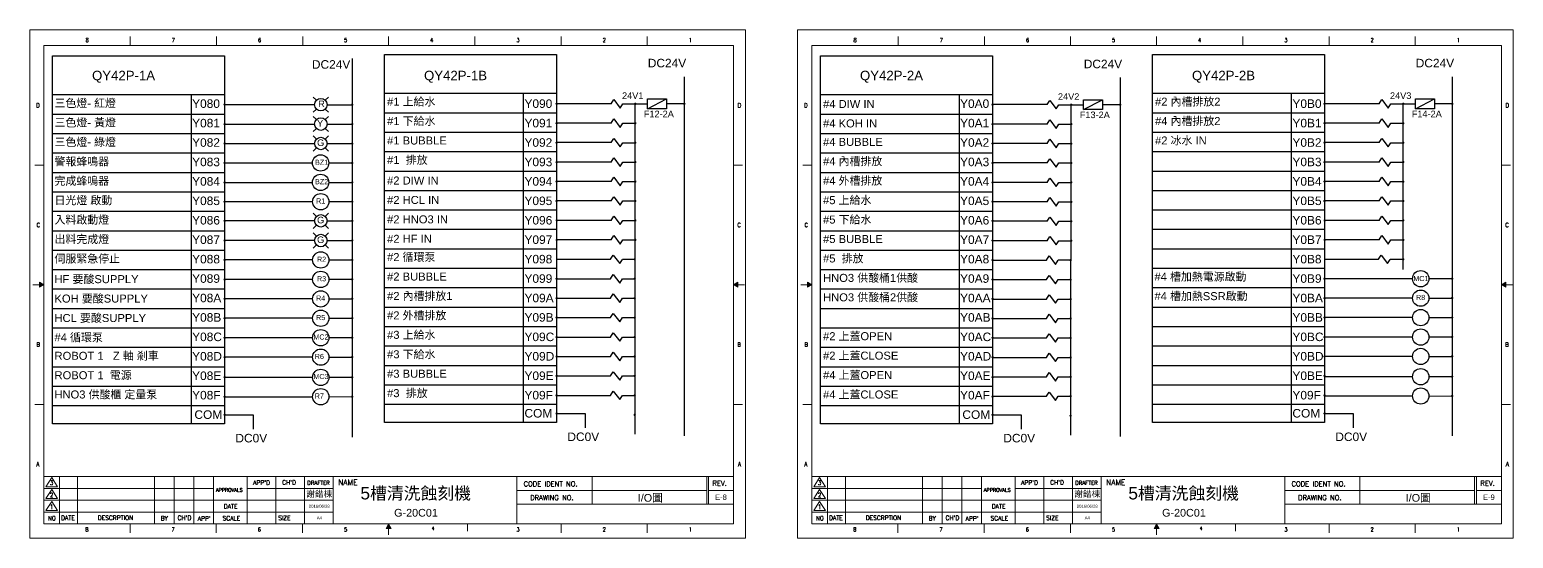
# Model space of a CAD drawing. Header units: millimetres. Extents: x 2150 to 6100, y 1229 to 2029.
# Drawn here: x 4142 to 5104, y 1230 to 1560 of the extents above; entities that cross this region are included whole.
import ezdxf
from ezdxf.enums import TextEntityAlignment as Align

# ---------------------------------------------------------------- set-up
doc = ezdxf.new("R2010")
doc.units = ezdxf.units.MM
for name, color, linetype in [('block', 6, 'Continuous'), ('blue', 5, 'Continuous'), ('DIM', 3, 'Continuous'), ('FRAME', 7, 'Continuous'), ('LINE', 1, 'Continuous'), ('TEXT', 4, 'Continuous')]:
    doc.layers.add(name, color=color, linetype=linetype)
doc.styles.add('MICTEXT-ROD', font='romand.shx', dxfattribs={"bigfont": 'bigfont.shx'})
doc.styles.add('MICTEXT-ROS', font='romans.shx', dxfattribs={"bigfont": 'bigfont.shx'})
doc.styles.get("Standard").update_dxf_attribs({"font": 'ARIAL.TTF'})
doc.styles.add('STYLE2', font='romand.shx')

# ---------------------------------------------------------------- blocks, each defined once
blk = doc.blocks.new('圖框A4')
at = {"layer": 'FRAME', "color": 7, "lineweight": 5}
for p, q in [((43.25, 1212.46), (490.46, 1212.46)), ((43.25, 902.31), (43.25, 1212.46)), ((99.29, 1212.46), (99.29, 1218.27)), ((155.2, 1212.46), (155.2, 1218.27)), ((211.1, 1212.46), (211.1, 1218.27)), ((266.85, 1212.46), (266.85, 1218.27)), ((322.76, 1212.46), (322.76, 1218.27)), ((378.66, 1212.46), (378.66, 1218.27)), ((434.56, 1212.46), (434.56, 1218.27)), ((490.46, 1212.46), (490.46, 1212.46)), ((43.25, 1134.92), (37.44, 1134.92)), ((490.46, 1134.92), (496.27, 1134.92)), ((40.39, 1059.03), (40.39, 1055.74)), ((43.25, 1057.39), (40.39, 1059.03)), ((490.46, 1057.39), (493.32, 1059.03)), ((493.32, 1059.03), (493.32, 1055.74)), ((43.25, 1057.39), (36.09, 1057.39)), ((40.39, 1055.74), (43.25, 1057.39)), ((493.32, 1055.74), (490.46, 1057.39)), ((490.46, 1057.39), (497.61, 1057.39)), ((43.25, 979.85), (37.44, 979.85)), ((490.46, 979.85), (496.27, 979.85)), ((44.53, 926.47), (48.37, 932.34)), ((44.53, 926.47), (52.21, 926.47)), ((44.53, 918.78), (48.37, 924.66)), ((48.37, 932.34), (52.21, 926.47)), ((48.37, 924.66), (52.21, 918.78)), ((44.53, 918.78), (52.21, 918.78)), ((44.53, 911.1), (48.37, 916.97)), ((48.37, 916.97), (52.21, 911.1)), ((44.53, 911.1), (52.21, 911.1)), ((99.15, 902.31), (99.15, 896.5)), ((155.05, 902.31), (155.05, 896.5)), ((210.95, 902.31), (210.95, 896.5)), ((266.85, 902.31), (265.2, 899.46)), ((265.2, 899.46), (268.5, 899.46)), ((266.85, 902.31), (266.85, 895.16)), ((268.5, 899.46), (266.85, 902.31)), ((318.07, 902.31), (318.07, 897.67)), ((378.66, 902.31), (378.66, 896.5)), ((434.56, 902.31), (434.56, 896.5))]:
    blk.add_line(p, q, dxfattribs=at)
at = {"layer": 'FRAME', "lineweight": 5}
for p, q in [((490.46, 1212.46), (490.46, 902.31)), ((490.46, 933.05), (43.25, 933.05)), ((153.38, 925.36), (43.25, 925.36)), ((53.49, 902.31), (53.49, 933.05)), ((65.11, 902.31), (65.11, 933.05)), ((114.96, 902.31), (114.96, 933.05)), ((127.77, 902.31), (127.77, 933.05)), ((140.58, 902.31), (140.58, 933.05)), ((153.38, 902.31), (153.38, 933.05)), ((175.15, 902.31), (175.15, 933.05)), ((230.86, 925.36), (175.15, 925.36)), ((193.72, 902.31), (193.72, 933.05)), ((212.29, 902.31), (212.29, 933.05)), ((230.86, 902.31), (230.86, 933.05)), ((349.91, 933.05), (349.91, 902.31)), ((473.04, 924.08), (349.91, 924.08)), ((398.7, 933.05), (398.7, 915.12)), ((473.04, 933.05), (473.04, 915.12)), ((474.2, 933.05), (474.2, 915.12)), ((490.46, 924.08), (474.2, 924.08)), ((230.86, 917.68), (43.25, 917.68)), ((490.46, 915.12), (349.91, 915.12)), ((230.86, 910), (43.25, 910)), ((490.46, 902.31), (43.25, 902.31))]:
    blk.add_line(p, q, dxfattribs=at)
at = {"layer": 'FRAME', "color": 7, "lineweight": 5}
for points in [[(40.39, 1059.03), (40.39, 1055.74), (43.25, 1057.39)], [(493.32, 1059.03), (493.32, 1055.74), (490.46, 1057.39)], [(268.5, 899.46), (266.85, 902.31), (265.2, 899.46)]]:
    blk.add_solid(points, dxfattribs=at)
at = {"layer": 'LINE', "color": 0, "lineweight": 0}
for p, q in [((34.08, 1222.77), (498.14, 1222.77)), ((34.08, 893), (34.08, 1222.77)), ((498.14, 1222.77), (498.14, 893)), ((498.14, 893), (34.08, 893))]:
    blk.add_line(p, q, dxfattribs=at)
at = {"color": 3, "lineweight": 5}
blk.add_text('A4', height=1.936, dxfattribs=at).set_placement((220.25, 905.31))
at = {"layer": 'DIM', "color": 0, "lineweight": 5}
for tag, height, p in [('C', 2.9, (284.37, 922.35)), ('A', 2.9, (436.35, 928.74)), ('K', 1.94, (184.48, 913.83)), ('J', 1.94, (184.48, 921.48)), ('G', 1.94, (202.97, 921.48)), ('H', 1.94, (202.97, 913.83)), ('E', 1.94, (221.84, 921.96)), ('F', 1.94, (221.84, 913.83)), ('B', 2.9, (436.45, 919.25)), ('L', 1.94, (482.33, 919.64)), ('D', 2.9, (284.57, 909.57))]:
    blk.add_attdef(tag, text='', height=height, dxfattribs=at).set_placement(p, align=Align.MIDDLE)
at = {"layer": 'FRAME', "color": 7, "lineweight": 5, "style": 'MICTEXT-ROD', "width": 0.9}
for s, height, p in [('8', 2.67, (71.34, 1216.03)), ('7', 2.67, (127.25, 1216.03)), ('6', 2.67, (183.15, 1216.03)), ('5', 2.67, (238.9, 1216.03)), ('4', 2.67, (294.8, 1216.03)), ('3', 2.67, (350.71, 1216.03)), ('2', 2.67, (406.61, 1216.03)), ('1', 2.67, (462.51, 1216.03)), ('D', 2.85, (39.44, 1173.69)), ('D', 2.85, (494.27, 1173.69)), ('C', 2.67, (39.67, 1096.15)), ('C', 2.67, (494.04, 1096.15)), ('B', 2.67, (39.67, 1018.62)), ('B', 2.67, (494.04, 1018.62)), ('A', 2.85, (39.44, 941.08)), ('A', 2.85, (494.27, 941.08)), ('8', 2.67, (71.2, 898.74)), ('7', 2.67, (127.1, 898.74)), ('6', 2.67, (183, 898.74)), ('5', 2.67, (238.9, 898.74)), ('4', 2.14, (295.71, 899.45)), ('3', 2.67, (350.71, 898.74)), ('2', 2.67, (406.61, 898.74)), ('1', 2.67, (462.51, 898.74))]:
    blk.add_text(s, height=height, dxfattribs=at).set_placement(p, align=Align.MIDDLE)
at = {"layer": 'FRAME', "color": 7, "lineweight": 5, "style": 'MICTEXT-ROS', "width": 0.9}
for s, height, p in [('3', 2.82, (47.24, 927.57)), ('2', 2.82, (47.24, 919.68)), ('1', 2.82, (47.24, 912)), ('NO', 2.817, (46.1, 904.64))]:
    blk.add_text(s, height=height, dxfattribs=at).set_placement(p)
at = {"layer": 'FRAME', "color": 7, "lineweight": 5}
for s, height, style, p in [('APPROVALS', 2.305, 'STYLE2', (154.8, 923.16)), ("APP'D", 2.817, 'STYLE2', (178.93, 927.72)), ("CH'D", 2.817, 'STYLE2', (197.8, 927.8)), ('DRAFTER', 2.536, 'STYLE2', (214.1, 927.69)), ('NAME', 3.522, 'STYLE2', (234.12, 927.53)), ('CODE IDENT NO.', 3.2017, 'STYLE2', (354.35, 926.7)), ('REV.', 3.202, 'MICTEXT-ROS', (476.78, 927.13)), ('DATE', 2.817, 'STYLE2', (159.94, 912.36)), ('DRAWING NO.', 3.2017, 'STYLE2', (358.62, 917.77)), ('DATE', 2.817, 'STYLE2', (54.43, 904.87)), ('DESCRPTION', 2.817, 'STYLE2', (78.21, 904.88)), ('BY', 2.817, 'STYLE2', (119.03, 904.6)), ("CH'D", 2.817, 'STYLE2', (129.95, 904.87)), ("APP'", 2.817, 'STYLE2', (143.01, 904.42)), ('SCALE', 2.817, 'STYLE2', (159.13, 904.65)), ('SIZE', 2.817, 'STYLE2', (195.24, 904.84))]:
    blk.add_text(s, height=height, dxfattribs=dict(at, style=style)).set_placement(p)

msp = doc.modelspace()

# ---------------------------------------------------------------- linework, layer by layer
for p, q in [((4519.15, 1511.59), (4483.74, 1511.59)), ((4534.76, 1410.33), (4534.76, 1511.57)), ((4566.55, 1511.58), (4554.99, 1511.58)), ((4801.82, 1511.02), (4766.41, 1511.02)), ((4817.43, 1409.76), (4817.43, 1511)), ((4849.23, 1511.01), (4837.66, 1511.01)), ((5017.08, 1511.59), (4981.68, 1511.59)), ((5032.69, 1404.25), (5032.69, 1511.57)), ((5064.49, 1511.58), (5052.92, 1511.58)), ((4519.15, 1498.99), (4483.74, 1498.99)), ((4801.82, 1498.42), (4766.41, 1498.42)), ((5017.08, 1498.99), (4981.68, 1498.99)), ((4519.15, 1486.39), (4483.74, 1486.39)), ((4801.82, 1485.82), (4766.41, 1485.82)), ((5017.08, 1486.39), (4981.68, 1486.39)), ((4519.15, 1473.79), (4483.74, 1473.79)), ((4801.82, 1473.22), (4766.41, 1473.22)), ((5017.08, 1473.79), (4981.68, 1473.79)), ((4519.15, 1461.19), (4483.74, 1461.19)), ((4801.82, 1460.62), (4766.41, 1460.62)), ((5017.08, 1461.19), (4981.68, 1461.19)), ((4519.15, 1448.59), (4483.74, 1448.59)), ((4801.82, 1448.02), (4766.41, 1448.02)), ((5017.08, 1448.59), (4981.68, 1448.59)), ((4334.91, 1435.69), (4351.22, 1435.69)), ((4519.15, 1435.99), (4483.74, 1435.99)), ((4801.82, 1435.42), (4766.41, 1435.42)), ((5017.08, 1435.99), (4981.68, 1435.99)), ((4519.15, 1423.39), (4483.74, 1423.39)), ((4801.82, 1422.82), (4766.41, 1422.82)), ((5017.08, 1423.39), (4981.68, 1423.39)), ((4534.35, 1410.73), (4526.35, 1410.73)), ((4534.35, 1410.73), (4534.35, 1297.33)), ((4817.02, 1410.16), (4809.02, 1410.16)), ((4817.02, 1410.16), (4817.02, 1296.76)), ((5032.69, 1410.73), (5024.28, 1410.73))]:
    msp.add_line(p, q)
at = {"linetype": 'ByBlock', "ltscale": 2.5}
for p, q in [((4542.76, 1508.36), (4554.99, 1514.79)), ((4825.43, 1507.78), (4837.66, 1514.22)), ((5040.69, 1508.36), (5052.92, 1514.79))]:
    msp.add_line(p, q, dxfattribs=at)
for points in [[(4542.76, 1514.79), (4554.99, 1514.79), (4554.99, 1508.36), (4542.76, 1508.36)], [(4825.43, 1514.22), (4837.66, 1514.22), (4837.66, 1507.78), (4825.43, 1507.78)], [(5040.69, 1514.79), (5052.92, 1514.79), (5052.92, 1508.36), (5040.69, 1508.36)]]:
    msp.add_lwpolyline(points, close=True, dxfattribs=at)
at = {"layer": 'block', "color": 7, "linetype": 'Continuous'}
for p, q in [((4325.94, 1515.92), (4327.96, 1513.89)), ((4333.72, 1513.89), (4335.74, 1515.92)), ((4325.94, 1506.11), (4327.96, 1508.14)), ((4325.94, 1503.32), (4327.96, 1501.29)), ((4333.72, 1508.14), (4335.74, 1506.11)), ((4333.72, 1501.29), (4335.74, 1503.32)), ((4325.94, 1493.51), (4327.96, 1495.54)), ((4333.72, 1495.54), (4335.74, 1493.51)), ((4325.94, 1490.72), (4327.96, 1488.69)), ((4325.94, 1480.91), (4327.96, 1482.94)), ((4333.72, 1488.69), (4335.74, 1490.72)), ((4333.72, 1482.94), (4335.74, 1480.91)), ((4325.94, 1440.6), (4327.96, 1438.57)), ((4333.72, 1438.57), (4335.74, 1440.6)), ((4325.94, 1430.79), (4327.96, 1432.81)), ((4325.94, 1427.82), (4327.96, 1425.79)), ((4333.72, 1432.81), (4335.74, 1430.79)), ((4333.72, 1425.79), (4335.74, 1427.82)), ((4325.94, 1418.01), (4327.96, 1420.03)), ((4333.72, 1420.03), (4335.74, 1418.01))]:
    msp.add_line(p, q, dxfattribs=at)
for centre, radius in [((4330.84, 1511.02), 4.07), ((4330.84, 1498.42), 4.07), ((4330.84, 1485.82), 4.07), ((4330.73, 1473.22), 5.29), ((4330.73, 1460.62), 5.29), ((4330.84, 1448.11), 5.29), ((4330.84, 1435.69), 4.07), ((4330.84, 1422.91), 4.07), ((4330.84, 1410.31), 5.29), ((4330.84, 1397.71), 5.29), ((5044.03, 1398.16), 5.29), ((4330.84, 1385.11), 5.29), ((5044.03, 1385.56), 5.29), ((4330.84, 1372.51), 5.29), ((5044.03, 1372.96), 5.29), ((4330.84, 1359.91), 5.29), ((5044.03, 1360.36), 5.29), ((4330.84, 1347.31), 5.29), ((5044.03, 1347.76), 5.29), ((4330.84, 1334.19), 5.29), ((5044.03, 1334.64), 5.29), ((4330.84, 1321.69), 5.29), ((5044.03, 1322.13), 5.29)]:
    msp.add_circle(centre, radius, dxfattribs=at)
at = {"layer": 'blue', "color": 7}
for p, q in [((4156.81, 1542.72), (4268.48, 1542.72)), ((4156.81, 1304.14), (4156.81, 1542.72)), ((4268.48, 1542.72), (4268.48, 1304.14)), ((4268.48, 1542.72), (4268.48, 1316.74)), ((4351.22, 1540.87), (4351.22, 1308.1)), ((4372.07, 1305.02), (4372.07, 1543.59)), ((4372.07, 1543.59), (4483.74, 1543.59)), ((4483.74, 1543.59), (4483.74, 1305.02)), ((4654.74, 1542.72), (4766.42, 1542.72)), ((4654.74, 1304.14), (4654.74, 1542.72)), ((4766.42, 1542.72), (4766.42, 1304.14)), ((4766.42, 1542.72), (4766.42, 1316.74)), ((4870, 1305.02), (4870, 1543.59)), ((4870, 1543.59), (4981.68, 1543.59)), ((4981.68, 1543.59), (4981.68, 1305.02)), ((4351.22, 1528.27), (4351.22, 1295.5)), ((4566.48, 1529.14), (4566.48, 1296.37)), ((4849.15, 1528.57), (4849.15, 1295.8)), ((5064.41, 1529.14), (5064.41, 1296.37)), ((4156.81, 1517.52), (4268.48, 1517.52)), ((4246.97, 1304.39), (4246.97, 1517.52)), ((4372.07, 1518.39), (4483.74, 1518.39)), ((4462.23, 1305.27), (4462.23, 1518.39)), ((4654.74, 1517.52), (4766.42, 1517.52)), ((4744.91, 1304.39), (4744.91, 1517.52)), ((4870, 1518.39), (4981.68, 1518.39)), ((4960.17, 1305.27), (4960.17, 1518.39)), ((4156.81, 1504.92), (4268.48, 1504.92)), ((4372.07, 1505.79), (4483.74, 1505.79)), ((4654.74, 1504.92), (4766.42, 1504.92)), ((4870, 1505.79), (4981.68, 1505.79)), ((4156.81, 1492.32), (4268.48, 1492.32)), ((4372.07, 1493.19), (4483.74, 1493.19)), ((4654.74, 1492.32), (4766.42, 1492.32)), ((4870, 1493.19), (4981.68, 1493.19)), ((4156.81, 1479.72), (4268.48, 1479.72)), ((4372.07, 1480.59), (4483.74, 1480.59)), ((4654.74, 1479.72), (4766.42, 1479.72)), ((4870, 1480.59), (4981.68, 1480.59)), ((4156.81, 1467.12), (4268.48, 1467.12)), ((4372.07, 1467.99), (4483.74, 1467.99)), ((4654.74, 1467.12), (4766.42, 1467.12)), ((4870, 1467.99), (4981.68, 1467.99)), ((4156.81, 1454.52), (4268.48, 1454.52)), ((4372.07, 1455.39), (4483.74, 1455.39)), ((4654.74, 1454.52), (4766.42, 1454.52)), ((4870, 1455.39), (4981.68, 1455.39)), ((4325.55, 1448.11), (4268.48, 1448.11)), ((4156.81, 1441.92), (4268.48, 1441.92)), ((4326.77, 1435.69), (4268.48, 1435.69)), ((4372.07, 1442.79), (4483.74, 1442.79)), ((4654.74, 1441.92), (4766.42, 1441.92)), ((4870, 1442.79), (4981.68, 1442.79)), ((4156.81, 1429.32), (4268.48, 1429.32)), ((4372.07, 1430.19), (4483.74, 1430.19)), ((4654.74, 1429.32), (4766.42, 1429.32)), ((4870, 1430.19), (4981.68, 1430.19)), ((4156.81, 1416.72), (4268.48, 1416.72)), ((4326.77, 1422.91), (4268.48, 1422.91)), ((4372.07, 1417.59), (4483.74, 1417.59)), ((4654.74, 1416.72), (4766.42, 1416.72)), ((4870, 1417.59), (4981.68, 1417.59)), ((4325.55, 1410.31), (4268.48, 1410.31)), ((4372.07, 1404.99), (4483.74, 1404.99)), ((4870, 1404.99), (4981.68, 1404.99)), ((4156.81, 1404.12), (4268.48, 1404.12)), ((4325.55, 1397.71), (4268.48, 1397.71)), ((4654.74, 1404.12), (4766.42, 1404.12)), ((5038.74, 1398.16), (4981.68, 1398.16)), ((4156.81, 1391.52), (4268.48, 1391.52)), ((4372.07, 1392.39), (4483.74, 1392.39)), ((4654.74, 1391.52), (4766.42, 1391.52)), ((4870, 1392.39), (4981.68, 1392.39)), ((5038.74, 1385.56), (4981.68, 1385.56)), ((4156.81, 1378.92), (4268.48, 1378.92)), ((4325.55, 1385.11), (4268.48, 1385.11)), ((4372.07, 1379.79), (4483.74, 1379.79)), ((4654.74, 1378.92), (4766.42, 1378.92)), ((4870, 1379.79), (4981.68, 1379.79)), ((4156.81, 1366.32), (4268.48, 1366.32)), ((4325.55, 1372.51), (4268.48, 1372.51)), ((4372.07, 1367.19), (4483.74, 1367.19)), ((4654.74, 1366.32), (4766.42, 1366.32)), ((4870, 1367.19), (4981.68, 1367.19)), ((5038.74, 1372.96), (4981.68, 1372.96)), ((4325.55, 1359.91), (4268.48, 1359.91)), ((5038.74, 1360.36), (4981.68, 1360.36)), ((4156.81, 1353.72), (4268.48, 1353.72)), ((4325.55, 1347.31), (4268.48, 1347.31)), ((4372.07, 1354.59), (4483.74, 1354.59)), ((4654.74, 1353.72), (4766.42, 1353.72)), ((4870, 1354.59), (4981.68, 1354.59)), ((5038.74, 1347.76), (4981.68, 1347.76)), ((4156.81, 1341.12), (4268.48, 1341.12)), ((4372.07, 1341.99), (4483.74, 1341.99)), ((4654.74, 1341.12), (4766.42, 1341.12)), ((4870, 1341.99), (4981.68, 1341.99)), ((4156.81, 1328.52), (4268.48, 1328.52)), ((4372.07, 1329.39), (4483.74, 1329.39)), ((4654.74, 1328.52), (4766.42, 1328.52)), ((4870, 1329.39), (4981.68, 1329.39)), ((4156.81, 1315.92), (4268.48, 1315.92)), ((4372.07, 1316.79), (4483.74, 1316.79)), ((4654.74, 1315.92), (4766.42, 1315.92)), ((4870, 1316.79), (4981.68, 1316.79)), ((4268.48, 1304.14), (4156.81, 1304.14)), ((4483.74, 1305.02), (4372.07, 1305.02)), ((4766.42, 1304.14), (4654.74, 1304.14)), ((4981.68, 1305.02), (4870, 1305.02))]:
    msp.add_line(p, q, dxfattribs=at)
at = {"layer": 'LINE', "color": 7}
for p, q in [((4268.48, 1511.02), (4326.77, 1511.02)), ((4334.91, 1511), (4351.22, 1511)), ((4519.15, 1511.59), (4520.87, 1514.34)), ((4519.15, 1511.59), (4520.87, 1514.34)), ((4520.87, 1514.34), (4525.03, 1508.83)), ((4520.87, 1514.34), (4525.03, 1508.83)), ((4525.03, 1508.83), (4526.75, 1511.57)), ((4525.03, 1508.83), (4526.75, 1511.57)), ((4526.75, 1511.57), (4542.76, 1511.57)), ((4801.82, 1511.02), (4803.54, 1513.76)), ((4801.82, 1511.02), (4803.54, 1513.76)), ((4803.54, 1513.76), (4807.7, 1508.25)), ((4803.54, 1513.76), (4807.7, 1508.25)), ((4807.7, 1508.25), (4809.42, 1511)), ((4807.7, 1508.25), (4809.42, 1511)), ((4809.42, 1511), (4825.43, 1511)), ((5017.08, 1511.59), (5018.8, 1514.34)), ((5017.08, 1511.59), (5018.8, 1514.34)), ((5018.8, 1514.34), (5022.96, 1508.83)), ((5018.8, 1514.34), (5022.96, 1508.83)), ((5022.96, 1508.83), (5024.68, 1511.57)), ((5022.96, 1508.83), (5024.68, 1511.57)), ((5024.68, 1511.57), (5040.69, 1511.57)), ((4519.15, 1498.99), (4520.87, 1501.74)), ((4519.15, 1498.99), (4520.87, 1501.74)), ((4520.87, 1501.74), (4525.03, 1496.23)), ((4520.87, 1501.74), (4525.03, 1496.23)), ((4801.82, 1498.42), (4803.54, 1501.16)), ((4801.82, 1498.42), (4803.54, 1501.16)), ((4803.54, 1501.16), (4807.7, 1495.65)), ((4803.54, 1501.16), (4807.7, 1495.65)), ((5017.08, 1498.99), (5018.8, 1501.74)), ((5017.08, 1498.99), (5018.8, 1501.74)), ((5018.8, 1501.74), (5022.96, 1496.23)), ((5018.8, 1501.74), (5022.96, 1496.23)), ((4268.48, 1498.42), (4326.77, 1498.42)), ((4334.91, 1498.4), (4351.22, 1498.4)), ((4525.03, 1496.23), (4526.75, 1498.97)), ((4525.03, 1496.23), (4526.75, 1498.97)), ((4526.75, 1498.97), (4534.76, 1498.97)), ((4807.7, 1495.65), (4809.42, 1498.4)), ((4807.7, 1495.65), (4809.42, 1498.4)), ((4809.42, 1498.4), (4817.43, 1498.4)), ((5022.96, 1496.23), (5024.68, 1498.97)), ((5022.96, 1496.23), (5024.68, 1498.97)), ((5024.68, 1498.97), (5032.69, 1498.97)), ((4268.48, 1485.82), (4326.77, 1485.82)), ((4334.91, 1485.8), (4351.22, 1485.8)), ((4519.15, 1486.39), (4520.87, 1489.14)), ((4519.15, 1486.39), (4520.87, 1489.14)), ((4520.87, 1489.14), (4525.03, 1483.63)), ((4520.87, 1489.14), (4525.03, 1483.63)), ((4525.03, 1483.63), (4526.75, 1486.37)), ((4525.03, 1483.63), (4526.75, 1486.37)), ((4526.75, 1486.37), (4534.76, 1486.37)), ((4801.82, 1485.82), (4803.54, 1488.56)), ((4801.82, 1485.82), (4803.54, 1488.56)), ((4803.54, 1488.56), (4807.7, 1483.05)), ((4803.54, 1488.56), (4807.7, 1483.05)), ((4807.7, 1483.05), (4809.42, 1485.8)), ((4807.7, 1483.05), (4809.42, 1485.8)), ((4809.42, 1485.8), (4817.43, 1485.8)), ((5017.08, 1486.39), (5018.8, 1489.14)), ((5017.08, 1486.39), (5018.8, 1489.14)), ((5018.8, 1489.14), (5022.96, 1483.63)), ((5018.8, 1489.14), (5022.96, 1483.63)), ((5022.96, 1483.63), (5024.68, 1486.37)), ((5022.96, 1483.63), (5024.68, 1486.37)), ((5024.68, 1486.37), (5032.69, 1486.37)), ((4268.48, 1473.22), (4325.44, 1473.22)), ((4336.02, 1473.2), (4351.22, 1473.2)), ((4519.15, 1473.79), (4520.87, 1476.54)), ((4519.15, 1473.79), (4520.87, 1476.54)), ((4520.87, 1476.54), (4525.03, 1471.03)), ((4520.87, 1476.54), (4525.03, 1471.03)), ((4525.03, 1471.03), (4526.75, 1473.77)), ((4525.03, 1471.03), (4526.75, 1473.77)), ((4526.75, 1473.77), (4534.76, 1473.77)), ((4801.82, 1473.22), (4803.54, 1475.96)), ((4801.82, 1473.22), (4803.54, 1475.96)), ((4803.54, 1475.96), (4807.7, 1470.45)), ((4803.54, 1475.96), (4807.7, 1470.45)), ((4807.7, 1470.45), (4809.42, 1473.2)), ((4807.7, 1470.45), (4809.42, 1473.2)), ((4809.42, 1473.2), (4817.43, 1473.2)), ((5017.08, 1473.79), (5018.8, 1476.54)), ((5017.08, 1473.79), (5018.8, 1476.54)), ((5018.8, 1476.54), (5022.96, 1471.03)), ((5018.8, 1476.54), (5022.96, 1471.03)), ((5022.96, 1471.03), (5024.68, 1473.77)), ((5022.96, 1471.03), (5024.68, 1473.77)), ((5024.68, 1473.77), (5032.69, 1473.77)), ((4519.15, 1461.19), (4520.87, 1463.94)), ((4519.15, 1461.19), (4520.87, 1463.94)), ((4520.87, 1463.94), (4525.03, 1458.43)), ((4520.87, 1463.94), (4525.03, 1458.43)), ((4801.82, 1460.62), (4803.54, 1463.36)), ((4801.82, 1460.62), (4803.54, 1463.36)), ((4803.54, 1463.36), (4807.7, 1457.85)), ((4803.54, 1463.36), (4807.7, 1457.85)), ((5017.08, 1461.19), (5018.8, 1463.94)), ((5017.08, 1461.19), (5018.8, 1463.94)), ((5018.8, 1463.94), (5022.96, 1458.43)), ((5018.8, 1463.94), (5022.96, 1458.43)), ((4268.48, 1460.62), (4325.44, 1460.62)), ((4336.02, 1460.6), (4351.22, 1460.6)), ((4525.03, 1458.43), (4526.75, 1461.17)), ((4525.03, 1458.43), (4526.75, 1461.17)), ((4526.75, 1461.17), (4534.76, 1461.17)), ((4807.7, 1457.85), (4809.42, 1460.6)), ((4807.7, 1457.85), (4809.42, 1460.6)), ((4809.42, 1460.6), (4817.43, 1460.6)), ((5022.96, 1458.43), (5024.68, 1461.17)), ((5022.96, 1458.43), (5024.68, 1461.17)), ((5024.68, 1461.17), (5032.69, 1461.17)), ((4336.13, 1448.19), (4351.22, 1448.19)), ((4519.15, 1448.59), (4520.87, 1451.34)), ((4519.15, 1448.59), (4520.87, 1451.34)), ((4520.87, 1451.34), (4525.03, 1445.83)), ((4520.87, 1451.34), (4525.03, 1445.83)), ((4525.03, 1445.83), (4526.75, 1448.57)), ((4525.03, 1445.83), (4526.75, 1448.57)), ((4526.75, 1448.57), (4534.76, 1448.57)), ((4801.82, 1448.02), (4803.54, 1450.76)), ((4801.82, 1448.02), (4803.54, 1450.76)), ((4803.54, 1450.76), (4807.7, 1445.25)), ((4803.54, 1450.76), (4807.7, 1445.25)), ((4807.7, 1445.25), (4809.42, 1448)), ((4807.7, 1445.25), (4809.42, 1448)), ((4809.42, 1448), (4817.43, 1448)), ((5017.08, 1448.59), (5018.8, 1451.34)), ((5017.08, 1448.59), (5018.8, 1451.34)), ((5018.8, 1451.34), (5022.96, 1445.83)), ((5018.8, 1451.34), (5022.96, 1445.83)), ((5022.96, 1445.83), (5024.68, 1448.57)), ((5022.96, 1445.83), (5024.68, 1448.57)), ((5024.68, 1448.57), (5032.69, 1448.57)), ((4519.15, 1435.99), (4520.87, 1438.74)), ((4519.15, 1435.99), (4520.87, 1438.74)), ((4520.87, 1438.74), (4525.03, 1433.23)), ((4520.87, 1438.74), (4525.03, 1433.23)), ((4525.03, 1433.23), (4526.75, 1435.97)), ((4525.03, 1433.23), (4526.75, 1435.97)), ((4526.75, 1435.97), (4534.76, 1435.97)), ((4801.82, 1435.42), (4803.54, 1438.16)), ((4801.82, 1435.42), (4803.54, 1438.16)), ((4803.54, 1438.16), (4807.7, 1432.65)), ((4803.54, 1438.16), (4807.7, 1432.65)), ((4807.7, 1432.65), (4809.42, 1435.4)), ((4807.7, 1432.65), (4809.42, 1435.4)), ((4809.42, 1435.4), (4817.43, 1435.4)), ((5017.08, 1435.99), (5018.8, 1438.74)), ((5017.08, 1435.99), (5018.8, 1438.74)), ((5018.8, 1438.74), (5022.96, 1433.23)), ((5018.8, 1438.74), (5022.96, 1433.23)), ((5022.96, 1433.23), (5024.68, 1435.97)), ((5022.96, 1433.23), (5024.68, 1435.97)), ((5024.68, 1435.97), (5032.69, 1435.97)), ((4519.15, 1423.39), (4520.87, 1426.14)), ((4519.15, 1423.39), (4520.87, 1426.14)), ((4520.87, 1426.14), (4525.03, 1420.63)), ((4520.87, 1426.14), (4525.03, 1420.63)), ((4801.82, 1422.82), (4803.54, 1425.56)), ((4801.82, 1422.82), (4803.54, 1425.56)), ((4803.54, 1425.56), (4807.7, 1420.05)), ((4803.54, 1425.56), (4807.7, 1420.05)), ((5017.08, 1423.39), (5018.8, 1426.14)), ((5017.08, 1423.39), (5018.8, 1426.14)), ((5018.8, 1426.14), (5022.96, 1420.63)), ((5018.8, 1426.14), (5022.96, 1420.63)), ((4334.91, 1422.99), (4351.22, 1422.99)), ((4525.03, 1420.63), (4526.75, 1423.37)), ((4525.03, 1420.63), (4526.75, 1423.37)), ((4526.75, 1423.37), (4534.76, 1423.37)), ((4807.7, 1420.05), (4809.42, 1422.8)), ((4807.7, 1420.05), (4809.42, 1422.8)), ((4809.42, 1422.8), (4817.43, 1422.8)), ((5022.96, 1420.63), (5024.68, 1423.37)), ((5022.96, 1420.63), (5024.68, 1423.37)), ((5024.68, 1423.37), (5032.69, 1423.37)), ((4336.13, 1410.39), (4351.22, 1410.39)), ((4483.74, 1410.75), (4518.74, 1410.75)), ((4518.74, 1410.75), (4520.47, 1413.5)), ((4518.74, 1410.75), (4520.47, 1413.5)), ((4520.47, 1413.5), (4524.62, 1407.99)), ((4520.47, 1413.5), (4524.62, 1407.99)), ((4524.62, 1407.99), (4526.35, 1410.73)), ((4524.62, 1407.99), (4526.35, 1410.73)), ((4766.41, 1410.18), (4801.42, 1410.18)), ((4801.42, 1410.18), (4803.14, 1412.92)), ((4801.42, 1410.18), (4803.14, 1412.92)), ((4803.14, 1412.92), (4807.3, 1407.41)), ((4803.14, 1412.92), (4807.3, 1407.41)), ((4807.3, 1407.41), (4809.02, 1410.16)), ((4807.3, 1407.41), (4809.02, 1410.16)), ((4981.68, 1410.75), (5016.68, 1410.75)), ((5016.68, 1410.75), (5018.4, 1413.5)), ((5016.68, 1410.75), (5018.4, 1413.5)), ((5018.4, 1413.5), (5022.56, 1407.99)), ((5018.4, 1413.5), (5022.56, 1407.99)), ((5022.56, 1407.99), (5024.28, 1410.73)), ((5022.56, 1407.99), (5024.28, 1410.73)), ((4336.13, 1397.79), (4351.22, 1397.79)), ((4483.74, 1398.15), (4518.74, 1398.15)), ((4518.74, 1398.15), (4520.47, 1400.9)), ((4518.74, 1398.15), (4520.47, 1400.9)), ((4520.47, 1400.9), (4524.62, 1395.39)), ((4520.47, 1400.9), (4524.62, 1395.39)), ((4524.62, 1395.39), (4526.35, 1398.13)), ((4524.62, 1395.39), (4526.35, 1398.13)), ((4526.35, 1398.13), (4534.35, 1398.13)), ((4766.41, 1397.58), (4801.42, 1397.58)), ((4801.42, 1397.58), (4803.14, 1400.32)), ((4801.42, 1397.58), (4803.14, 1400.32)), ((4803.14, 1400.32), (4807.3, 1394.81)), ((4803.14, 1400.32), (4807.3, 1394.81)), ((4807.3, 1394.81), (4809.02, 1397.56)), ((4807.3, 1394.81), (4809.02, 1397.56)), ((4809.02, 1397.56), (4817.02, 1397.56)), ((5049.33, 1398.24), (5064.41, 1398.24)), ((4483.74, 1385.55), (4518.74, 1385.55)), ((4518.74, 1385.55), (4520.47, 1388.3)), ((4518.74, 1385.55), (4520.47, 1388.3)), ((4520.47, 1388.3), (4524.62, 1382.79)), ((4520.47, 1388.3), (4524.62, 1382.79)), ((4524.62, 1382.79), (4526.35, 1385.53)), ((4524.62, 1382.79), (4526.35, 1385.53)), ((4526.35, 1385.53), (4534.35, 1385.53)), ((4801.42, 1384.98), (4803.14, 1387.72)), ((4801.42, 1384.98), (4803.14, 1387.72)), ((4803.14, 1387.72), (4807.3, 1382.21)), ((4803.14, 1387.72), (4807.3, 1382.21)), ((5049.33, 1385.64), (5064.41, 1385.64)), ((4336.13, 1385.19), (4351.22, 1385.19)), ((4518.74, 1372.95), (4520.47, 1375.7)), ((4518.74, 1372.95), (4520.47, 1375.7)), ((4520.47, 1375.7), (4524.62, 1370.19)), ((4520.47, 1375.7), (4524.62, 1370.19)), ((4766.41, 1384.98), (4801.42, 1384.98)), ((4807.3, 1382.21), (4809.02, 1384.96)), ((4807.3, 1382.21), (4809.02, 1384.96)), ((4809.02, 1384.96), (4817.02, 1384.96)), ((4336.13, 1372.59), (4351.22, 1372.59)), ((4483.74, 1372.95), (4518.74, 1372.95)), ((4524.62, 1370.19), (4526.35, 1372.93)), ((4524.62, 1370.19), (4526.35, 1372.93)), ((4526.35, 1372.93), (4534.35, 1372.93)), ((4766.41, 1372.38), (4801.42, 1372.38)), ((4801.42, 1372.38), (4803.14, 1375.12)), ((4801.42, 1372.38), (4803.14, 1375.12)), ((4803.14, 1375.12), (4807.3, 1369.61)), ((4803.14, 1375.12), (4807.3, 1369.61)), ((4807.3, 1369.61), (4809.02, 1372.36)), ((4807.3, 1369.61), (4809.02, 1372.36)), ((4809.02, 1372.36), (4817.02, 1372.36)), ((5049.33, 1373.04), (5064.41, 1373.04)), ((4336.13, 1359.99), (4351.22, 1359.99)), ((4483.74, 1360.35), (4518.74, 1360.35)), ((4518.74, 1360.35), (4520.47, 1363.1)), ((4518.74, 1360.35), (4520.47, 1363.1)), ((4520.47, 1363.1), (4524.62, 1357.59)), ((4520.47, 1363.1), (4524.62, 1357.59)), ((4524.62, 1357.59), (4526.35, 1360.33)), ((4524.62, 1357.59), (4526.35, 1360.33)), ((4526.35, 1360.33), (4534.35, 1360.33)), ((4766.41, 1359.78), (4801.42, 1359.78)), ((4801.42, 1359.78), (4803.14, 1362.52)), ((4801.42, 1359.78), (4803.14, 1362.52)), ((4803.14, 1362.52), (4807.3, 1357.01)), ((4803.14, 1362.52), (4807.3, 1357.01)), ((4807.3, 1357.01), (4809.02, 1359.76)), ((4807.3, 1357.01), (4809.02, 1359.76)), ((4809.02, 1359.76), (4817.02, 1359.76)), ((5049.33, 1360.44), (5064.41, 1360.44)), ((4336.13, 1347.39), (4351.22, 1347.39)), ((4483.74, 1347.75), (4518.74, 1347.75)), ((4518.74, 1347.75), (4520.47, 1350.5)), ((4518.74, 1347.75), (4520.47, 1350.5)), ((4520.47, 1350.5), (4524.62, 1344.99)), ((4520.47, 1350.5), (4524.62, 1344.99)), ((4524.62, 1344.99), (4526.35, 1347.73)), ((4524.62, 1344.99), (4526.35, 1347.73)), ((4526.35, 1347.73), (4534.35, 1347.73)), ((4766.41, 1347.18), (4801.42, 1347.18)), ((4801.42, 1347.18), (4803.14, 1349.92)), ((4801.42, 1347.18), (4803.14, 1349.92)), ((4803.14, 1349.92), (4807.3, 1344.41)), ((4803.14, 1349.92), (4807.3, 1344.41)), ((4807.3, 1344.41), (4809.02, 1347.16)), ((4807.3, 1344.41), (4809.02, 1347.16)), ((4809.02, 1347.16), (4817.02, 1347.16)), ((5049.33, 1347.84), (5064.41, 1347.84)), ((4518.74, 1335.15), (4520.47, 1337.9)), ((4518.74, 1335.15), (4520.47, 1337.9)), ((4520.47, 1337.9), (4524.62, 1332.39)), ((4520.47, 1337.9), (4524.62, 1332.39)), ((4801.42, 1334.58), (4803.14, 1337.32)), ((4801.42, 1334.58), (4803.14, 1337.32)), ((4803.14, 1337.32), (4807.3, 1331.81)), ((4803.14, 1337.32), (4807.3, 1331.81)), ((4268.48, 1334.29), (4325.55, 1334.29)), ((4336.13, 1334.31), (4351.22, 1334.27)), ((4483.74, 1335.15), (4518.74, 1335.15)), ((4524.62, 1332.39), (4526.35, 1335.13)), ((4524.62, 1332.39), (4526.35, 1335.13)), ((4526.35, 1335.13), (4534.35, 1335.13)), ((4766.41, 1334.58), (4801.42, 1334.58)), ((4807.3, 1331.81), (4809.02, 1334.56)), ((4807.3, 1331.81), (4809.02, 1334.56)), ((4809.02, 1334.56), (4817.02, 1334.56)), ((4981.68, 1334.73), (5038.74, 1334.73)), ((5049.32, 1334.76), (5064.41, 1334.72)), ((4268.48, 1321.69), (4325.55, 1321.69)), ((4336.13, 1321.71), (4351.22, 1321.67)), ((4483.74, 1322.55), (4518.74, 1322.55)), ((4518.74, 1322.55), (4520.47, 1325.3)), ((4518.74, 1322.55), (4520.47, 1325.3)), ((4520.47, 1325.3), (4524.62, 1319.79)), ((4520.47, 1325.3), (4524.62, 1319.79)), ((4524.62, 1319.79), (4526.35, 1322.53)), ((4524.62, 1319.79), (4526.35, 1322.53)), ((4526.35, 1322.53), (4534.35, 1322.53)), ((4766.41, 1321.98), (4801.42, 1321.98)), ((4801.42, 1321.98), (4803.14, 1324.72)), ((4801.42, 1321.98), (4803.14, 1324.72)), ((4803.14, 1324.72), (4807.3, 1319.21)), ((4803.14, 1324.72), (4807.3, 1319.21)), ((4807.3, 1319.21), (4809.02, 1321.96)), ((4807.3, 1319.21), (4809.02, 1321.96)), ((4809.02, 1321.96), (4817.02, 1321.96)), ((4981.68, 1322.13), (5038.74, 1322.13)), ((5049.32, 1322.16), (5064.41, 1322.12)), ((4268.48, 1309.9), (4287.07, 1309.9)), ((4287.07, 1309.9), (4287.07, 1300.54)), ((4483.74, 1310.77), (4502.33, 1310.77)), ((4502.33, 1310.77), (4502.33, 1301.41)), ((4766.42, 1309.9), (4785, 1309.9)), ((4785, 1309.9), (4785, 1300.54)), ((4981.68, 1310.77), (5000.26, 1310.77)), ((5000.26, 1310.77), (5000.26, 1301.41))]:
    msp.add_line(p, q, dxfattribs=at)
at = {"layer": 'LINE', "color": 7, "const_width": 0.699}
for points in [[(4268.08, 1511.02, 1), (4268.89, 1511.02, 1)], [(4350.81, 1511, 1), (4351.62, 1511, 1)], [(4483.34, 1511.59, 1), (4484.15, 1511.59, 1)], [(4534.35, 1511.57, 1), (4535.16, 1511.57, 1)], [(4566.15, 1511.58, 1), (4566.96, 1511.58, 1)], [(4766.01, 1511.02, 1), (4766.82, 1511.02, 1)], [(4817.02, 1511, 1), (4817.83, 1511, 1)], [(4848.82, 1511.01, 1), (4849.63, 1511.01, 1)], [(4981.27, 1511.59, 1), (4982.08, 1511.59, 1)], [(5032.28, 1511.57, 1), (5033.09, 1511.57, 1)], [(5064.08, 1511.58, 1), (5064.89, 1511.58, 1)], [(4268.08, 1498.42, 1), (4268.89, 1498.42, 1)], [(4350.81, 1498.4, 1), (4351.62, 1498.4, 1)], [(4483.34, 1498.96, 1), (4484.15, 1498.96, 1)], [(4534.35, 1498.97, 1), (4535.16, 1498.97, 1)], [(4766.01, 1498.42, 1), (4766.82, 1498.42, 1)], [(4817.02, 1498.4, 1), (4817.83, 1498.4, 1)], [(4981.27, 1498.96, 1), (4982.08, 1498.96, 1)], [(5032.28, 1498.97, 1), (5033.09, 1498.97, 1)], [(4268.08, 1485.82, 1), (4268.89, 1485.82, 1)], [(4350.81, 1485.8, 1), (4351.62, 1485.8, 1)], [(4483.34, 1486.35, 1), (4484.15, 1486.35, 1)], [(4534.35, 1486.36, 1), (4535.16, 1486.36, 1)], [(4766.01, 1485.82, 1), (4766.82, 1485.82, 1)], [(4817.02, 1485.79, 1), (4817.83, 1485.79, 1)], [(4981.27, 1486.35, 1), (4982.08, 1486.35, 1)], [(5032.28, 1486.36, 1), (5033.09, 1486.36, 1)], [(4268.08, 1473.22, 1), (4268.89, 1473.22, 1)], [(4350.81, 1473.2, 1), (4351.62, 1473.2, 1)], [(4483.34, 1473.76, 1), (4484.15, 1473.76, 1)], [(4534.35, 1473.77, 1), (4535.16, 1473.77, 1)], [(4766.01, 1473.22, 1), (4766.82, 1473.22, 1)], [(4817.02, 1473.2, 1), (4817.83, 1473.2, 1)], [(4981.27, 1473.76, 1), (4982.08, 1473.76, 1)], [(5032.28, 1473.77, 1), (5033.09, 1473.77, 1)], [(4268.08, 1460.62, 1), (4268.89, 1460.62, 1)], [(4350.81, 1460.6, 1), (4351.62, 1460.6, 1)], [(4483.34, 1461.15, 1), (4484.15, 1461.15, 1)], [(4534.35, 1461.17, 1), (4535.16, 1461.17, 1)], [(4766.01, 1460.62, 1), (4766.82, 1460.62, 1)], [(4817.02, 1460.6, 1), (4817.83, 1460.6, 1)], [(4981.27, 1461.15, 1), (4982.08, 1461.15, 1)], [(5032.28, 1461.17, 1), (5033.09, 1461.17, 1)], [(4268.08, 1448.11, 1), (4268.89, 1448.11, 1)], [(4350.81, 1448.19, 1), (4351.62, 1448.19, 1)], [(4483.3, 1448.56, 1), (4484.1, 1448.56, 1)], [(4534.35, 1448.57, 1), (4535.16, 1448.57, 1)], [(4766.01, 1448.11, 1), (4766.82, 1448.11, 1)], [(4817.02, 1448, 1), (4817.83, 1448, 1)], [(4981.23, 1448.56, 1), (4982.04, 1448.56, 1)], [(5032.28, 1448.57, 1), (5033.09, 1448.57, 1)], [(4268.08, 1435.69, 1), (4268.89, 1435.69, 1)], [(4350.81, 1435.69, 1), (4351.62, 1435.69, 1)], [(4483.44, 1435.96, 1), (4484.25, 1435.96, 1)], [(4534.35, 1435.97, 1), (4535.16, 1435.97, 1)], [(4766.01, 1435.69, 1), (4766.82, 1435.69, 1)], [(4817.02, 1435.4, 1), (4817.83, 1435.4, 1)], [(4981.37, 1435.96, 1), (4982.18, 1435.96, 1)], [(5032.28, 1435.97, 1), (5033.09, 1435.97, 1)], [(4350.81, 1422.99, 1), (4351.62, 1422.99, 1)], [(4483.44, 1423.36, 1), (4484.25, 1423.36, 1)], [(4534.35, 1423.37, 1), (4535.16, 1423.37, 1)], [(4981.37, 1423.36, 1), (4982.18, 1423.36, 1)], [(5032.28, 1423.37, 1), (5033.09, 1423.37, 1)], [(4268.08, 1422.91, 1), (4268.89, 1422.91, 1)], [(4766.01, 1422.91, 1), (4766.82, 1422.91, 1)], [(4817.02, 1422.8, 1), (4817.83, 1422.8, 1)], [(4268.08, 1410.31, 1), (4268.89, 1410.31, 1)], [(4350.81, 1410.39, 1), (4351.62, 1410.39, 1)], [(4533.95, 1410.73, 1), (4534.76, 1410.73, 1)], [(4766.01, 1410.31, 1), (4766.82, 1410.31, 1)], [(4816.62, 1410.16, 1), (4817.43, 1410.16, 1)], [(5032.28, 1410.75, 1), (5033.09, 1410.75, 1)], [(4268.08, 1397.71, 1), (4268.89, 1397.71, 1)], [(4350.81, 1397.79, 1), (4351.62, 1397.79, 1)], [(4483.34, 1398.16, 1), (4484.15, 1398.16, 1)], [(4533.95, 1398.13, 1), (4534.76, 1398.13, 1)], [(4766.01, 1397.71, 1), (4766.82, 1397.71, 1)], [(4816.62, 1397.56, 1), (4817.43, 1397.56, 1)], [(4981.27, 1398.16, 1), (4982.08, 1398.16, 1)], [(5064.01, 1398.16, 1), (5064.81, 1398.16, 1)], [(4268.08, 1385.11, 1), (4268.89, 1385.11, 1)], [(4350.81, 1385.19, 1), (4351.62, 1385.19, 1)], [(4483.34, 1385.55, 1), (4484.15, 1385.55, 1)], [(4533.95, 1385.52, 1), (4534.76, 1385.52, 1)], [(4766.01, 1385.11, 1), (4766.82, 1385.11, 1)], [(4816.62, 1384.95, 1), (4817.43, 1384.95, 1)], [(4981.27, 1385.55, 1), (4982.08, 1385.55, 1)], [(5064.01, 1385.64, 1), (5064.81, 1385.64, 1)], [(4268.08, 1372.51, 1), (4268.89, 1372.51, 1)], [(4350.81, 1372.59, 1), (4351.62, 1372.59, 1)], [(4483.34, 1372.96, 1), (4484.15, 1372.96, 1)], [(4533.95, 1372.93, 1), (4534.76, 1372.93, 1)], [(4766.01, 1372.51, 1), (4766.82, 1372.51, 1)], [(4816.62, 1372.36, 1), (4817.43, 1372.36, 1)], [(4981.27, 1372.96, 1), (4982.08, 1372.96, 1)], [(5064.01, 1373.04, 1), (5064.81, 1373.04, 1)], [(4268.08, 1359.91, 1), (4268.89, 1359.91, 1)], [(4350.81, 1359.99, 1), (4351.62, 1359.99, 1)], [(4483.34, 1360.35, 1), (4484.15, 1360.35, 1)], [(4533.95, 1360.33, 1), (4534.76, 1360.33, 1)], [(4766.01, 1359.91, 1), (4766.82, 1359.91, 1)], [(4816.62, 1359.76, 1), (4817.43, 1359.76, 1)], [(4981.27, 1360.35, 1), (4982.08, 1360.35, 1)], [(5064.01, 1360.44, 1), (5064.81, 1360.44, 1)], [(4268.08, 1347.31, 1), (4268.89, 1347.31, 1)], [(4350.81, 1347.39, 1), (4351.62, 1347.39, 1)], [(4483.34, 1347.76, 1), (4484.15, 1347.76, 1)], [(4533.95, 1347.73, 1), (4534.76, 1347.73, 1)], [(4766.01, 1347.31, 1), (4766.82, 1347.31, 1)], [(4816.62, 1347.16, 1), (4817.43, 1347.16, 1)], [(4981.27, 1347.76, 1), (4982.08, 1347.76, 1)], [(5064.01, 1347.84, 1), (5064.81, 1347.84, 1)], [(4268.08, 1334.29, 1), (4268.89, 1334.29, 1)], [(4350.81, 1334.27, 1), (4351.62, 1334.27, 1)], [(4483.34, 1335.15, 1), (4484.15, 1335.15, 1)], [(4533.95, 1335.13, 1), (4534.76, 1335.13, 1)], [(4766.01, 1334.29, 1), (4766.82, 1334.29, 1)], [(4816.62, 1334.56, 1), (4817.43, 1334.56, 1)], [(4981.27, 1335.15, 1), (4982.08, 1335.15, 1)], [(5064.01, 1334.72, 1), (5064.81, 1334.72, 1)], [(4268.08, 1321.69, 1), (4268.89, 1321.69, 1)], [(4350.81, 1321.67, 1), (4351.62, 1321.67, 1)], [(4483.34, 1322.56, 1), (4484.15, 1322.56, 1)], [(4533.95, 1322.53, 1), (4534.76, 1322.53, 1)], [(4766.01, 1321.69, 1), (4766.82, 1321.69, 1)], [(4816.62, 1321.96, 1), (4817.43, 1321.96, 1)], [(4981.27, 1322.56, 1), (4982.08, 1322.56, 1)], [(5064.01, 1322.12, 1), (5064.81, 1322.12, 1)], [(4268.08, 1309.9, 1), (4268.89, 1309.9, 1)], [(4483.34, 1310.77, 1), (4484.15, 1310.77, 1)], [(4533.95, 1309.93, 1), (4534.76, 1309.93, 1)], [(4766.01, 1309.9, 1), (4766.82, 1309.9, 1)], [(4816.62, 1309.36, 1), (4817.43, 1309.36, 1)], [(4981.27, 1310.77, 1), (4982.08, 1310.77, 1)]]:
    msp.add_lwpolyline(points, format="xyb", close=True, dxfattribs=at)

# ---------------------------------------------------------------- block references
at = {"layer": 'LINE', "color": 0}
ref = msp.add_blockref('圖框A4', (4107.99, 336.86), dxfattribs=at)
ref.add_attrib('L', 'E-8', dxfattribs={"layer": 'DIM', "color": 0, "lineweight": 5, "height": 3.5}).set_placement((4590.32, 1256.5), align=Align.MIDDLE)
ref.add_attrib('B', 'I/O圖', dxfattribs={"layer": 'DIM', "color": 0, "lineweight": 5, "height": 5}).set_placement((4544.44, 1256.11), align=Align.MIDDLE)
ref.add_attrib('C', '5槽清洗蝕刻機', dxfattribs={"layer": 'DIM', "color": 0, "lineweight": 5, "height": 8}).set_placement((4392.37, 1259.21), align=Align.MIDDLE)
ref.add_attrib('D', 'G-20C01', dxfattribs={"layer": 'DIM', "color": 0, "lineweight": 5, "height": 5}).set_placement((4392.56, 1246.43), align=Align.MIDDLE)
ref.add_attrib('E', '謝鍇棟', dxfattribs={"layer": 'DIM', "color": 0, "lineweight": 5, "height": 4}).set_placement((4329.83, 1258.82), align=Align.MIDDLE)
ref.add_attrib('F', '2016/06/28', dxfattribs={"layer": 'DIM', "color": 0, "lineweight": 5, "height": 1.936}).set_placement((4329.83, 1250.69), align=Align.MIDDLE)
ref = msp.add_blockref('圖框A4', (4605.92, 336.86), dxfattribs=at)
ref.add_attrib('L', 'E-9', dxfattribs={"layer": 'DIM', "color": 0, "lineweight": 5, "height": 3.5}).set_placement((5088.25, 1256.5), align=Align.MIDDLE)
ref.add_attrib('B', 'I/O圖', dxfattribs={"layer": 'DIM', "color": 0, "lineweight": 5, "height": 5}).set_placement((5042.37, 1256.11), align=Align.MIDDLE)
ref.add_attrib('C', '5槽清洗蝕刻機', dxfattribs={"layer": 'DIM', "color": 0, "lineweight": 5, "height": 8}).set_placement((4890.3, 1259.21), align=Align.MIDDLE)
ref.add_attrib('D', 'G-20C01', dxfattribs={"layer": 'DIM', "color": 0, "lineweight": 5, "height": 5}).set_placement((4890.49, 1246.43), align=Align.MIDDLE)
ref.add_attrib('E', '謝鍇棟', dxfattribs={"layer": 'DIM', "color": 0, "lineweight": 5, "height": 4}).set_placement((4827.77, 1258.82), align=Align.MIDDLE)
ref.add_attrib('F', '2016/06/28', dxfattribs={"layer": 'DIM', "color": 0, "lineweight": 5, "height": 1.936}).set_placement((4827.77, 1250.69), align=Align.MIDDLE)

# ---------------------------------------------------------------- texts
for s, height, p in [('三色燈- 紅燈', 5.189, (4158.19, 1509.4)), ('三色燈- 黃燈', 5.189, (4158.19, 1496.8)), ('三色燈- 綠燈', 5.189, (4158.19, 1484.2)), ('警報蜂鳴器', 5.189, (4158.19, 1471.6)), ('完成蜂鳴器', 5.189, (4158.19, 1459)), ('日光燈 啟動', 5.189, (4158.19, 1446.4)), ('入料啟動燈', 5.189, (4158.19, 1433.8)), ('出料完成燈', 5.189, (4158.19, 1421.2)), ('伺服緊急停止', 5.189, (4158.19, 1408.6)), ('#4 槽加熱電源啟動', 5.189, (4871.38, 1396.88)), ('#4 槽加熱SSR啟動', 5.1895, (4871.38, 1384.28)), ('ROBOT 1   Z 軸 剎車', 5.1895, (4158.19, 1345.6)), ('ROBOT 1  電源', 5.1895, (4158.19, 1333))]:
    msp.add_text(s, height=height).set_placement(p)
at = {"color": 0}
for s, height, p in [('#1 上給水', 5.189, (4373.83, 1510.39)), ('#4 DIW IN', 5.189, (4656.5, 1508.86)), ('#1 下給水', 5.189, (4373.83, 1497.79)), ('#4 KOH IN', 5.189, (4656.5, 1496.26)), ('#1 BUBBLE', 5.189, (4373.83, 1485.19)), ('#4 BUBBLE', 5.189, (4656.5, 1484.31)), ('#1  排放 ', 5.189, (4373.83, 1472.59)), ('#4 內槽排放', 5.189, (4656.5, 1471.71)), ('#2 DIW IN', 5.189, (4373.83, 1459.24)), ('#4 外槽排放', 5.189, (4656.5, 1459.11)), ('#2 HCL IN', 5.189, (4373.83, 1446.64)), ('#5 上給水', 5.189, (4656.5, 1446.51)), ('#2 HNO3 IN', 5.189, (4373.83, 1434.04)), ('#5 下給水', 5.189, (4656.5, 1433.91)), ('#2 HF IN', 5.189, (4373.83, 1421.44)), ('#5 BUBBLE', 5.189, (4656.5, 1421.31)), ('#2 循環泵', 5.189, (4373.83, 1409.59)), ('#5  排放 ', 5.189, (4656.5, 1408.71)), ('#2 BUBBLE', 5.189, (4373.83, 1396.99)), ('HNO3 供酸桶1供酸', 5.1895, (4656.5, 1396.11)), ('#2 內槽排放1', 5.189, (4373.83, 1384.39)), ('HNO3 供酸桶2供酸', 5.1895, (4656.5, 1383.51)), ('#2 外槽排放', 5.189, (4373.83, 1371.79)), ('#3 上給水', 5.189, (4373.83, 1359.19)), ('#2 上蓋OPEN', 5.189, (4656.5, 1358.31)), ('#3 下給水', 5.189, (4373.83, 1346.59)), ('#2 上蓋CLOSE', 5.189, (4656.5, 1345.71)), ('#3 BUBBLE', 5.189, (4373.83, 1333.99)), ('#4 上蓋OPEN', 5.189, (4656.5, 1333.11)), ('HNO3 供酸櫃 定量泵', 5.1895, (4158.1, 1320.51)), ('#3  排放 ', 5.189, (4373.83, 1321.39)), ('#4 上蓋CLOSE', 5.189, (4656.5, 1320.51))]:
    msp.add_text(s, height=height, dxfattribs=at).set_placement(p)
at = {"color": 1}
for s, p in [('#2 內槽排放2', (4871.76, 1510.39)), ('#4 內槽排放2', (4871.76, 1497.79)), ('#2 冰水 IN', (4871.76, 1485.19))]:
    msp.add_text(s, height=5.189, dxfattribs=at).set_placement(p)
at = {"layer": 'TEXT', "color": 7, "linetype": 'Continuous'}
for s, height, p in [('DC24V', 5.529, (4325.07, 1534.33)), ('DC24V', 5.529, (4542.86, 1535.2)), ('DC24V', 5.529, (4825.53, 1534.63)), ('DC24V', 5.529, (5040.79, 1535.2)), ('QY42P-1A', 6.124, (4182.5, 1526.86)), ('QY42P-1B', 6.124, (4397.76, 1526.86)), ('QY42P-2A', 6.124, (4680.43, 1526.86)), ('QY42P-2B', 6.124, (4895.69, 1526.86)), ('Y080', 5.529, (4247.41, 1508.91)), ('R', 4.25, (4329.14, 1509.41)), ('Y090', 5.529, (4462.9, 1508.91)), ('24V1', 4.253, (4526.15, 1514.72)), ('Y0A0', 5.529, (4745.34, 1508.91)), ('24V2', 4.253, (4808.82, 1514.15)), ('Y0B0', 5.529, (4960.83, 1508.91)), ('24V3', 4.253, (5024.08, 1514.72)), ('Y081', 5.529, (4247.41, 1496.31)), ('Y', 4.25, (4328.42, 1496.81)), ('Y091', 5.529, (4462.9, 1496.31)), ('F12-2A', 4.253, (4540.28, 1502.87)), ('Y0A1', 5.529, (4745.34, 1496.31)), ('F13-2A', 4.253, (4822.95, 1502.29)), ('Y0B1', 5.529, (4960.83, 1496.31)), ('F14-2A', 4.253, (5038.21, 1502.87)), ('Y082', 5.529, (4247.41, 1483.71)), ('G', 4.25, (4328.42, 1484.21)), ('Y092', 5.529, (4462.9, 1483.71)), ('Y0A2', 5.529, (4745.34, 1483.71)), ('Y0B2', 5.529, (4960.83, 1483.71)), ('Y083', 5.529, (4247.41, 1471.11)), ('BZ1', 3.317, (4327.14, 1472.03)), ('Y093', 5.529, (4462.9, 1471.11)), ('Y0A3', 5.529, (4745.34, 1471.11)), ('Y0B3', 5.529, (4960.83, 1471.11)), ('Y084', 5.529, (4247.41, 1458.51)), ('BZ2', 3.317, (4327.14, 1459.43)), ('Y094', 5.529, (4462.9, 1458.51)), ('Y0A4', 5.529, (4745.34, 1458.51)), ('Y0B4', 5.529, (4960.83, 1458.51)), ('Y085', 5.529, (4247.41, 1445.91)), ('R1', 3.317, (4327.79, 1446.93)), ('Y095', 5.529, (4462.9, 1445.91)), ('Y0A5', 5.529, (4745.34, 1445.91)), ('Y0B5', 5.529, (4960.83, 1445.91)), ('Y086', 5.529, (4247.41, 1433.31)), ('G', 4.25, (4328.42, 1434.09)), ('Y096', 5.529, (4462.9, 1433.31)), ('Y0A6', 5.529, (4745.34, 1433.31)), ('Y0B6', 5.529, (4960.83, 1433.31)), ('Y087', 5.529, (4247.41, 1420.71)), ('G', 4.25, (4328.42, 1421.31)), ('Y097', 5.529, (4462.9, 1420.71)), ('Y0A7', 5.529, (4745.34, 1420.71)), ('Y0B7', 5.529, (4960.83, 1420.71)), ('Y088', 5.529, (4247.41, 1408.11)), ('R2', 3.317, (4328.35, 1409.13)), ('Y098', 5.529, (4462.9, 1408.11)), ('Y0A8', 5.529, (4745.34, 1408.11)), ('Y0B8', 5.529, (4960.83, 1408.11)), ('HF 要酸SUPPLY', 5.2017, (4158.13, 1395.29)), ('Y089', 5.529, (4247.41, 1395.51)), ('R3', 3.317, (4328.35, 1396.53)), ('Y099', 5.529, (4462.9, 1395.51)), ('Y0A9', 5.529, (4745.34, 1395.51)), ('Y0B9', 5.529, (4960.83, 1395.51)), ('MC1', 3.317, (5039.24, 1396.63)), ('KOH 要酸SUPPLY', 5.2017, (4158.13, 1382.69)), ('Y08A', 5.529, (4247.41, 1382.91)), ('R4', 3.317, (4327.79, 1383.93)), ('Y09A', 5.529, (4462.9, 1382.91)), ('Y0AA', 5.529, (4745.34, 1382.91)), ('Y0BA', 5.529, (4960.83, 1382.91)), ('R8', 3.317, (5040.98, 1384.38)), ('HCL 要酸SUPPLY', 5.2017, (4158.13, 1370.09)), ('Y08B', 5.529, (4247.41, 1370.31)), ('Y09B', 5.529, (4462.9, 1370.31)), ('Y0AB', 5.529, (4745.34, 1370.31)), ('Y0BB', 5.529, (4960.83, 1370.31)), ('R5', 3.317, (4327.79, 1371.33)), ('#4 循環泵', 5.202, (4158.13, 1357.49)), ('Y08C', 5.529, (4247.41, 1357.71)), ('MC2', 3.317, (4326.05, 1358.73)), ('Y09C', 5.529, (4462.9, 1357.71)), ('Y0AC', 5.529, (4745.34, 1357.71)), ('Y0BC', 5.529, (4960.83, 1357.71)), ('Y08D', 5.529, (4247.41, 1345.11)), ('R6', 3.317, (4326.92, 1346.13)), ('Y09D', 5.529, (4462.9, 1345.11)), ('Y0AD', 5.529, (4745.34, 1345.11)), ('Y0BD', 5.529, (4960.83, 1345.11)), ('Y08E', 5.529, (4247.41, 1332.51)), ('Y09E', 5.529, (4462.9, 1332.51)), ('Y0AE', 5.529, (4745.34, 1332.51)), ('Y0BE', 5.529, (4960.83, 1332.51)), ('MC3', 3.317, (4326.05, 1333.1)), ('Y08F', 5.529, (4247.41, 1319.91)), ('R7', 3.317, (4326.92, 1320.5)), ('Y09F', 5.529, (4462.9, 1319.91)), ('Y0AF', 5.529, (4745.34, 1319.91)), ('Y09F', 5.529, (4960.83, 1319.91)), ('COM', 5.529, (4248.9, 1307.31)), ('COM', 5.529, (4462.9, 1308.18)), ('COM', 5.529, (4746.83, 1307.31)), ('COM', 5.529, (4960.83, 1308.18)), ('DC0V', 5.529, (4275.47, 1292.04)), ('DC0V', 5.529, (4490.73, 1292.92)), ('DC0V', 5.529, (4773.4, 1292.04)), ('DC0V', 5.529, (4988.66, 1292.92))]:
    msp.add_text(s, height=height, dxfattribs=at).set_placement(p)

doc.saveas('drawing.dxf')
